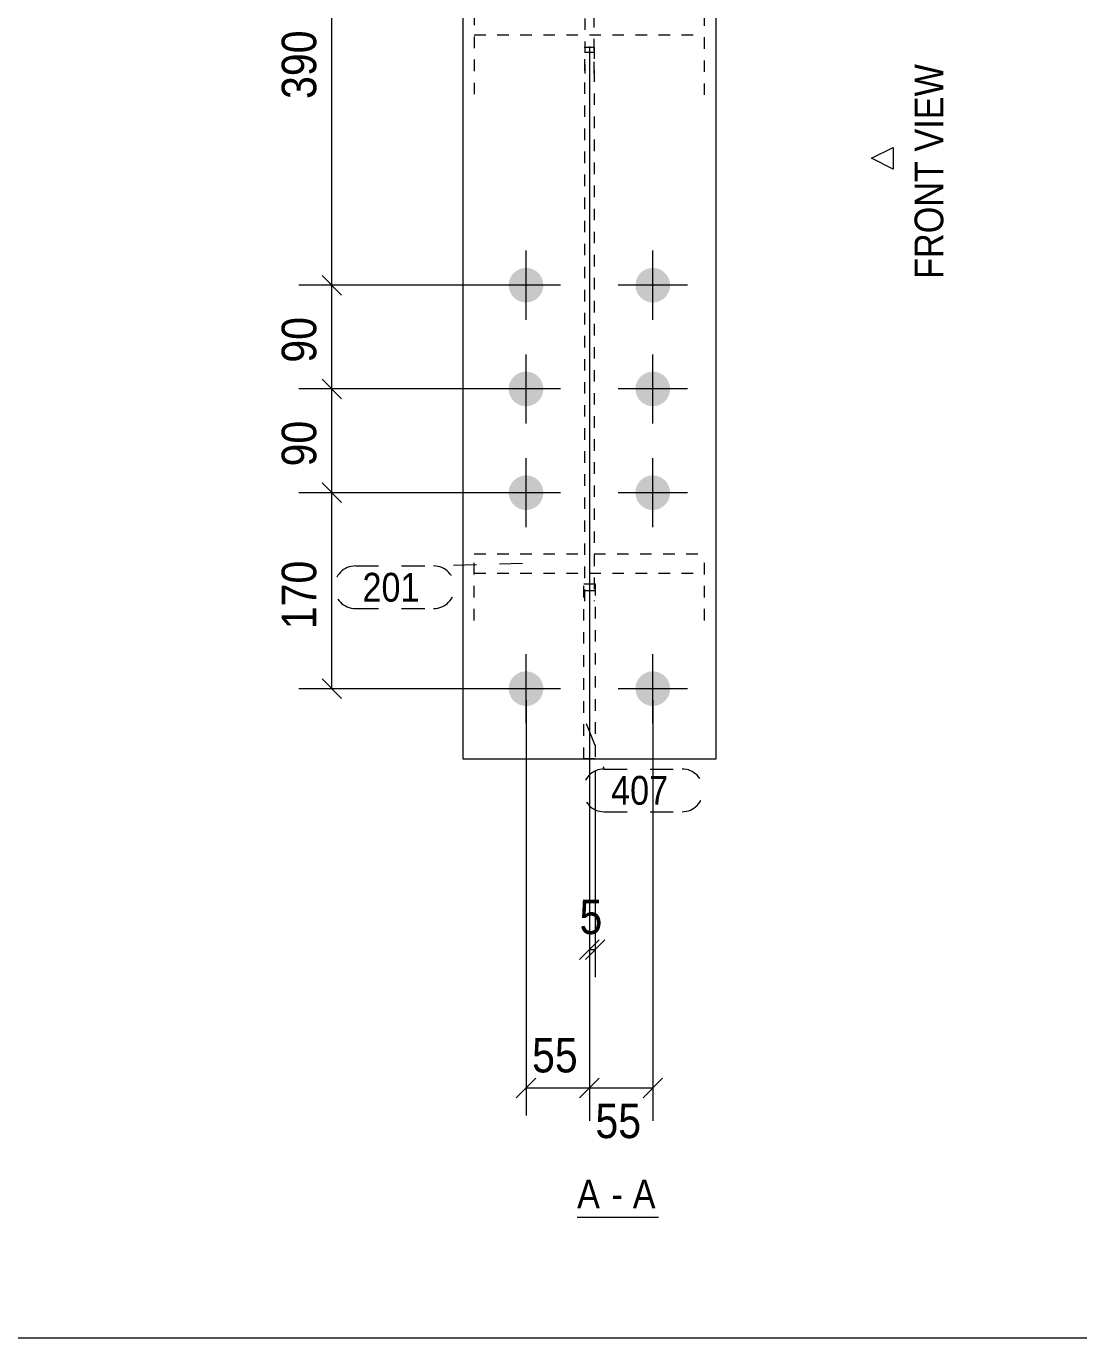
# Model space of a CAD drawing. Header units: millimetres. Extents: x 2 to 1174, y 1 to 825.
# Drawn here: x 588.1 to 679.4, y 5 to 118.8 of the extents above; entities that cross this region are included whole.
import ezdxf

# ---------------------------------------------------------------- set-up
doc = ezdxf.new("R2010")
doc.units = ezdxf.units.MM
for name, pattern in [('XKITLINE00', [0]), ('XKITLINE01', [4, 1, -1, 1, -1]), ('XKITLINE02', [4, 2, -2])]:
    doc.linetypes.add(name, pattern=pattern)
for name, color, linetype, lineweight in [('Bolt', 3, 'Continuous', 0), ('Dimensions', 7, 'Continuous', 0), ('DrawingSheet', 5, 'Continuous', 0), ('OtherObjectType', 7, 'Continuous', 0), ('Part', 2, 'Continuous', 0), ('PartMark', 7, 'Continuous', 0)]:
    doc.layers.add(name, color=color, linetype=linetype, lineweight=lineweight)
doc.styles.add('ARIAL', font='ARIAL.TTF')

# ---------------------------------------------------------------- blocks, each defined once
blk = doc.blocks.new('*A185')
at = {"layer": 'Bolt'}
for points in [[(629.97, 96.35), (629.97, 96.39), (629.97, 96.42), (629.98, 96.46), (629.98, 96.5), (629.98, 96.53), (629.99, 96.57), (630, 96.61), (630, 96.64), (630.01, 96.68), (630.02, 96.71), (630.03, 96.75), (630.04, 96.78), (630.06, 96.82), (630.07, 96.85), (630.08, 96.89), (630.1, 96.92), (630.11, 96.95), (630.13, 96.99), (630.15, 97.02), (630.16, 97.05), (630.18, 97.08), (630.2, 97.11), (630.22, 97.15), (630.24, 97.18), (630.26, 97.21), (630.29, 97.24), (630.31, 97.26), (630.33, 97.29), (630.36, 97.32), (630.38, 97.35), (630.41, 97.37), (630.43, 97.4), (630.46, 97.42), (630.49, 97.45), (630.52, 97.47), (630.55, 97.49), (630.57, 97.52), (630.6, 97.54), (630.63, 97.56), (630.67, 97.58), (630.7, 97.6), (630.73, 97.62), (630.76, 97.64), (630.79, 97.65), (630.83, 97.67), (630.86, 97.68), (630.89, 97.7), (630.93, 97.71), (630.96, 97.72), (631, 97.74), (631.03, 97.75), (631.07, 97.76), (631.1, 97.77), (631.14, 97.78), (631.18, 97.78), (631.21, 97.79), (631.25, 97.8), (631.28, 97.8), (631.32, 97.81), (631.36, 97.81), (631.39, 97.81), (631.43, 97.81), (631.47, 97.81), (631.51, 97.81), (631.54, 97.81), (631.58, 97.81), (631.62, 97.81), (631.65, 97.8), (631.69, 97.8), (631.72, 97.79), (631.76, 97.78), (631.8, 97.78), (631.83, 97.77), (631.87, 97.76), (631.9, 97.75), (631.94, 97.74), (631.97, 97.72), (632.01, 97.71), (632.04, 97.7), (632.08, 97.68), (632.11, 97.67), (632.14, 97.65), (632.18, 97.64), (632.21, 97.62), (632.24, 97.6), (632.27, 97.58), (632.3, 97.56), (632.33, 97.54), (632.36, 97.52), (632.39, 97.49), (632.42, 97.47), (632.45, 97.45), (632.48, 97.42), (632.5, 97.4), (632.53, 97.37), (632.55, 97.35), (632.58, 97.32), (632.6, 97.29), (632.63, 97.26), (632.65, 97.24), (632.67, 97.21), (632.69, 97.18), (632.72, 97.15), (632.74, 97.11), (632.75, 97.08), (632.77, 97.05), (632.79, 97.02), (632.81, 96.99), (632.82, 96.95), (632.84, 96.92), (632.85, 96.89), (632.87, 96.85), (632.88, 96.82), (632.89, 96.78), (632.9, 96.75), (632.91, 96.71), (632.92, 96.68), (632.93, 96.64), (632.94, 96.61), (632.95, 96.57), (632.95, 96.53), (632.96, 96.5), (632.96, 96.46), (632.96, 96.42), (632.97, 96.39), (632.97, 96.35), (632.97, 96.31), (632.97, 96.28), (632.97, 96.24), (632.96, 96.2), (632.96, 96.17), (632.96, 96.13), (632.95, 96.09), (632.95, 96.06), (632.94, 96.02), (632.93, 95.98), (632.92, 95.95), (632.91, 95.91), (632.9, 95.88), (632.89, 95.84), (632.88, 95.81), (632.87, 95.77), (632.85, 95.74), (632.84, 95.7), (632.82, 95.67), (632.81, 95.64), (632.79, 95.61), (632.77, 95.57), (632.75, 95.54), (632.74, 95.51), (632.72, 95.48), (632.69, 95.45), (632.67, 95.42), (632.65, 95.39), (632.63, 95.36), (632.6, 95.33), (632.58, 95.31), (632.55, 95.28), (632.53, 95.25), (632.5, 95.23), (632.48, 95.2), (632.45, 95.18), (632.42, 95.15), (632.39, 95.13), (632.36, 95.11), (632.33, 95.09), (632.3, 95.07), (632.27, 95.05), (632.24, 95.03), (632.21, 95.01), (632.18, 94.99), (632.14, 94.97), (632.11, 94.96), (632.08, 94.94), (632.04, 94.93), (632.01, 94.91), (631.97, 94.9), (631.94, 94.89), (631.9, 94.88), (631.87, 94.87), (631.83, 94.86), (631.8, 94.85), (631.76, 94.84), (631.72, 94.83), (631.69, 94.83), (631.65, 94.82), (631.62, 94.82), (631.58, 94.82), (631.54, 94.81), (631.51, 94.81), (631.47, 94.81), (631.43, 94.81), (631.39, 94.81), (631.36, 94.82), (631.32, 94.82), (631.28, 94.82), (631.25, 94.83), (631.21, 94.83), (631.18, 94.84), (631.14, 94.85), (631.1, 94.86), (631.07, 94.87), (631.03, 94.88), (631, 94.89), (630.96, 94.9), (630.93, 94.91), (630.89, 94.93), (630.86, 94.94), (630.83, 94.96), (630.79, 94.97), (630.76, 94.99), (630.73, 95.01), (630.7, 95.03), (630.67, 95.05), (630.63, 95.07), (630.6, 95.09), (630.57, 95.11), (630.55, 95.13), (630.52, 95.15), (630.49, 95.18), (630.46, 95.2), (630.43, 95.23), (630.41, 95.25), (630.38, 95.28), (630.36, 95.31), (630.33, 95.33), (630.31, 95.36), (630.29, 95.39), (630.26, 95.42), (630.24, 95.45), (630.22, 95.48), (630.2, 95.51), (630.18, 95.54), (630.16, 95.57), (630.15, 95.61), (630.13, 95.64), (630.11, 95.67), (630.1, 95.7), (630.08, 95.74), (630.07, 95.77), (630.06, 95.81), (630.04, 95.84), (630.03, 95.88), (630.02, 95.91), (630.01, 95.95), (630, 95.98), (630, 96.02), (629.99, 96.06), (629.98, 96.09), (629.98, 96.13), (629.98, 96.17), (629.97, 96.2), (629.97, 96.24), (629.97, 96.28), (629.97, 96.31)], [(640.97, 96.35), (640.97, 96.39), (640.97, 96.42), (640.98, 96.46), (640.98, 96.5), (640.98, 96.53), (640.99, 96.57), (641, 96.61), (641, 96.64), (641.01, 96.68), (641.02, 96.71), (641.03, 96.75), (641.04, 96.78), (641.06, 96.82), (641.07, 96.85), (641.08, 96.89), (641.1, 96.92), (641.11, 96.95), (641.13, 96.99), (641.15, 97.02), (641.16, 97.05), (641.18, 97.08), (641.2, 97.11), (641.22, 97.15), (641.24, 97.18), (641.26, 97.21), (641.29, 97.24), (641.31, 97.26), (641.33, 97.29), (641.36, 97.32), (641.38, 97.35), (641.41, 97.37), (641.43, 97.4), (641.46, 97.42), (641.49, 97.45), (641.52, 97.47), (641.55, 97.49), (641.57, 97.52), (641.6, 97.54), (641.63, 97.56), (641.67, 97.58), (641.7, 97.6), (641.73, 97.62), (641.76, 97.64), (641.79, 97.65), (641.83, 97.67), (641.86, 97.68), (641.89, 97.7), (641.93, 97.71), (641.96, 97.72), (642, 97.74), (642.03, 97.75), (642.07, 97.76), (642.1, 97.77), (642.14, 97.78), (642.18, 97.78), (642.21, 97.79), (642.25, 97.8), (642.28, 97.8), (642.32, 97.81), (642.36, 97.81), (642.39, 97.81), (642.43, 97.81), (642.47, 97.81), (642.51, 97.81), (642.54, 97.81), (642.58, 97.81), (642.62, 97.81), (642.65, 97.8), (642.69, 97.8), (642.72, 97.79), (642.76, 97.78), (642.8, 97.78), (642.83, 97.77), (642.87, 97.76), (642.9, 97.75), (642.94, 97.74), (642.97, 97.72), (643.01, 97.71), (643.04, 97.7), (643.08, 97.68), (643.11, 97.67), (643.14, 97.65), (643.18, 97.64), (643.21, 97.62), (643.24, 97.6), (643.27, 97.58), (643.3, 97.56), (643.33, 97.54), (643.36, 97.52), (643.39, 97.49), (643.42, 97.47), (643.45, 97.45), (643.48, 97.42), (643.5, 97.4), (643.53, 97.37), (643.55, 97.35), (643.58, 97.32), (643.6, 97.29), (643.63, 97.26), (643.65, 97.24), (643.67, 97.21), (643.69, 97.18), (643.72, 97.15), (643.74, 97.11), (643.75, 97.08), (643.77, 97.05), (643.79, 97.02), (643.81, 96.99), (643.82, 96.95), (643.84, 96.92), (643.85, 96.89), (643.87, 96.85), (643.88, 96.82), (643.89, 96.78), (643.9, 96.75), (643.91, 96.71), (643.92, 96.68), (643.93, 96.64), (643.94, 96.61), (643.95, 96.57), (643.95, 96.53), (643.96, 96.5), (643.96, 96.46), (643.96, 96.42), (643.97, 96.39), (643.97, 96.35), (643.97, 96.31), (643.97, 96.28), (643.97, 96.24), (643.96, 96.2), (643.96, 96.17), (643.96, 96.13), (643.95, 96.09), (643.95, 96.06), (643.94, 96.02), (643.93, 95.98), (643.92, 95.95), (643.91, 95.91), (643.9, 95.88), (643.89, 95.84), (643.88, 95.81), (643.87, 95.77), (643.85, 95.74), (643.84, 95.7), (643.82, 95.67), (643.81, 95.64), (643.79, 95.61), (643.77, 95.57), (643.75, 95.54), (643.74, 95.51), (643.72, 95.48), (643.69, 95.45), (643.67, 95.42), (643.65, 95.39), (643.63, 95.36), (643.6, 95.33), (643.58, 95.31), (643.55, 95.28), (643.53, 95.25), (643.5, 95.23), (643.48, 95.2), (643.45, 95.18), (643.42, 95.15), (643.39, 95.13), (643.36, 95.11), (643.33, 95.09), (643.3, 95.07), (643.27, 95.05), (643.24, 95.03), (643.21, 95.01), (643.18, 94.99), (643.14, 94.97), (643.11, 94.96), (643.08, 94.94), (643.04, 94.93), (643.01, 94.91), (642.97, 94.9), (642.94, 94.89), (642.9, 94.88), (642.87, 94.87), (642.83, 94.86), (642.8, 94.85), (642.76, 94.84), (642.72, 94.83), (642.69, 94.83), (642.65, 94.82), (642.62, 94.82), (642.58, 94.82), (642.54, 94.81), (642.51, 94.81), (642.47, 94.81), (642.43, 94.81), (642.39, 94.81), (642.36, 94.82), (642.32, 94.82), (642.28, 94.82), (642.25, 94.83), (642.21, 94.83), (642.18, 94.84), (642.14, 94.85), (642.1, 94.86), (642.07, 94.87), (642.03, 94.88), (642, 94.89), (641.96, 94.9), (641.93, 94.91), (641.89, 94.93), (641.86, 94.94), (641.83, 94.96), (641.79, 94.97), (641.76, 94.99), (641.73, 95.01), (641.7, 95.03), (641.67, 95.05), (641.63, 95.07), (641.6, 95.09), (641.57, 95.11), (641.55, 95.13), (641.52, 95.15), (641.49, 95.18), (641.46, 95.2), (641.43, 95.23), (641.41, 95.25), (641.38, 95.28), (641.36, 95.31), (641.33, 95.33), (641.31, 95.36), (641.29, 95.39), (641.26, 95.42), (641.24, 95.45), (641.22, 95.48), (641.2, 95.51), (641.18, 95.54), (641.16, 95.57), (641.15, 95.61), (641.13, 95.64), (641.11, 95.67), (641.1, 95.7), (641.08, 95.74), (641.07, 95.77), (641.06, 95.81), (641.04, 95.84), (641.03, 95.88), (641.02, 95.91), (641.01, 95.95), (641, 95.98), (641, 96.02), (640.99, 96.06), (640.98, 96.09), (640.98, 96.13), (640.98, 96.17), (640.97, 96.2), (640.97, 96.24), (640.97, 96.28), (640.97, 96.31)], [(629.97, 87.35), (629.97, 87.39), (629.97, 87.42), (629.98, 87.46), (629.98, 87.5), (629.98, 87.53), (629.99, 87.57), (630, 87.61), (630, 87.64), (630.01, 87.68), (630.02, 87.71), (630.03, 87.75), (630.04, 87.78), (630.06, 87.82), (630.07, 87.85), (630.08, 87.89), (630.1, 87.92), (630.11, 87.95), (630.13, 87.99), (630.15, 88.02), (630.16, 88.05), (630.18, 88.08), (630.2, 88.11), (630.22, 88.15), (630.24, 88.18), (630.26, 88.21), (630.29, 88.24), (630.31, 88.26), (630.33, 88.29), (630.36, 88.32), (630.38, 88.35), (630.41, 88.37), (630.43, 88.4), (630.46, 88.42), (630.49, 88.45), (630.52, 88.47), (630.55, 88.49), (630.57, 88.52), (630.6, 88.54), (630.63, 88.56), (630.67, 88.58), (630.7, 88.6), (630.73, 88.62), (630.76, 88.64), (630.79, 88.65), (630.83, 88.67), (630.86, 88.68), (630.89, 88.7), (630.93, 88.71), (630.96, 88.72), (631, 88.74), (631.03, 88.75), (631.07, 88.76), (631.1, 88.77), (631.14, 88.78), (631.18, 88.78), (631.21, 88.79), (631.25, 88.8), (631.28, 88.8), (631.32, 88.81), (631.36, 88.81), (631.39, 88.81), (631.43, 88.81), (631.47, 88.81), (631.51, 88.81), (631.54, 88.81), (631.58, 88.81), (631.62, 88.81), (631.65, 88.8), (631.69, 88.8), (631.72, 88.79), (631.76, 88.78), (631.8, 88.78), (631.83, 88.77), (631.87, 88.76), (631.9, 88.75), (631.94, 88.74), (631.97, 88.72), (632.01, 88.71), (632.04, 88.7), (632.08, 88.68), (632.11, 88.67), (632.14, 88.65), (632.18, 88.64), (632.21, 88.62), (632.24, 88.6), (632.27, 88.58), (632.3, 88.56), (632.33, 88.54), (632.36, 88.52), (632.39, 88.49), (632.42, 88.47), (632.45, 88.45), (632.48, 88.42), (632.5, 88.4), (632.53, 88.37), (632.55, 88.35), (632.58, 88.32), (632.6, 88.29), (632.63, 88.26), (632.65, 88.24), (632.67, 88.21), (632.69, 88.18), (632.72, 88.15), (632.74, 88.11), (632.75, 88.08), (632.77, 88.05), (632.79, 88.02), (632.81, 87.99), (632.82, 87.95), (632.84, 87.92), (632.85, 87.89), (632.87, 87.85), (632.88, 87.82), (632.89, 87.78), (632.9, 87.75), (632.91, 87.71), (632.92, 87.68), (632.93, 87.64), (632.94, 87.61), (632.95, 87.57), (632.95, 87.53), (632.96, 87.5), (632.96, 87.46), (632.96, 87.42), (632.97, 87.39), (632.97, 87.35), (632.97, 87.31), (632.97, 87.28), (632.97, 87.24), (632.96, 87.2), (632.96, 87.17), (632.96, 87.13), (632.95, 87.09), (632.95, 87.06), (632.94, 87.02), (632.93, 86.98), (632.92, 86.95), (632.91, 86.91), (632.9, 86.88), (632.89, 86.84), (632.88, 86.81), (632.87, 86.77), (632.85, 86.74), (632.84, 86.7), (632.82, 86.67), (632.81, 86.64), (632.79, 86.61), (632.77, 86.57), (632.75, 86.54), (632.74, 86.51), (632.72, 86.48), (632.69, 86.45), (632.67, 86.42), (632.65, 86.39), (632.63, 86.36), (632.6, 86.33), (632.58, 86.31), (632.55, 86.28), (632.53, 86.25), (632.5, 86.23), (632.48, 86.2), (632.45, 86.18), (632.42, 86.15), (632.39, 86.13), (632.36, 86.11), (632.33, 86.09), (632.3, 86.07), (632.27, 86.05), (632.24, 86.03), (632.21, 86.01), (632.18, 85.99), (632.14, 85.97), (632.11, 85.96), (632.08, 85.94), (632.04, 85.93), (632.01, 85.91), (631.97, 85.9), (631.94, 85.89), (631.9, 85.88), (631.87, 85.87), (631.83, 85.86), (631.8, 85.85), (631.76, 85.84), (631.72, 85.83), (631.69, 85.83), (631.65, 85.82), (631.62, 85.82), (631.58, 85.82), (631.54, 85.81), (631.51, 85.81), (631.47, 85.81), (631.43, 85.81), (631.39, 85.81), (631.36, 85.82), (631.32, 85.82), (631.28, 85.82), (631.25, 85.83), (631.21, 85.83), (631.18, 85.84), (631.14, 85.85), (631.1, 85.86), (631.07, 85.87), (631.03, 85.88), (631, 85.89), (630.96, 85.9), (630.93, 85.91), (630.89, 85.93), (630.86, 85.94), (630.83, 85.96), (630.79, 85.97), (630.76, 85.99), (630.73, 86.01), (630.7, 86.03), (630.67, 86.05), (630.63, 86.07), (630.6, 86.09), (630.57, 86.11), (630.55, 86.13), (630.52, 86.15), (630.49, 86.18), (630.46, 86.2), (630.43, 86.23), (630.41, 86.25), (630.38, 86.28), (630.36, 86.31), (630.33, 86.33), (630.31, 86.36), (630.29, 86.39), (630.26, 86.42), (630.24, 86.45), (630.22, 86.48), (630.2, 86.51), (630.18, 86.54), (630.16, 86.57), (630.15, 86.61), (630.13, 86.64), (630.11, 86.67), (630.1, 86.7), (630.08, 86.74), (630.07, 86.77), (630.06, 86.81), (630.04, 86.84), (630.03, 86.88), (630.02, 86.91), (630.01, 86.95), (630, 86.98), (630, 87.02), (629.99, 87.06), (629.98, 87.09), (629.98, 87.13), (629.98, 87.17), (629.97, 87.2), (629.97, 87.24), (629.97, 87.28), (629.97, 87.31)], [(640.97, 87.35), (640.97, 87.39), (640.97, 87.42), (640.98, 87.46), (640.98, 87.5), (640.98, 87.53), (640.99, 87.57), (641, 87.61), (641, 87.64), (641.01, 87.68), (641.02, 87.71), (641.03, 87.75), (641.04, 87.78), (641.06, 87.82), (641.07, 87.85), (641.08, 87.89), (641.1, 87.92), (641.11, 87.95), (641.13, 87.99), (641.15, 88.02), (641.16, 88.05), (641.18, 88.08), (641.2, 88.11), (641.22, 88.15), (641.24, 88.18), (641.26, 88.21), (641.29, 88.24), (641.31, 88.26), (641.33, 88.29), (641.36, 88.32), (641.38, 88.35), (641.41, 88.37), (641.43, 88.4), (641.46, 88.42), (641.49, 88.45), (641.52, 88.47), (641.55, 88.49), (641.57, 88.52), (641.6, 88.54), (641.63, 88.56), (641.67, 88.58), (641.7, 88.6), (641.73, 88.62), (641.76, 88.64), (641.79, 88.65), (641.83, 88.67), (641.86, 88.68), (641.89, 88.7), (641.93, 88.71), (641.96, 88.72), (642, 88.74), (642.03, 88.75), (642.07, 88.76), (642.1, 88.77), (642.14, 88.78), (642.18, 88.78), (642.21, 88.79), (642.25, 88.8), (642.28, 88.8), (642.32, 88.81), (642.36, 88.81), (642.39, 88.81), (642.43, 88.81), (642.47, 88.81), (642.51, 88.81), (642.54, 88.81), (642.58, 88.81), (642.62, 88.81), (642.65, 88.8), (642.69, 88.8), (642.72, 88.79), (642.76, 88.78), (642.8, 88.78), (642.83, 88.77), (642.87, 88.76), (642.9, 88.75), (642.94, 88.74), (642.97, 88.72), (643.01, 88.71), (643.04, 88.7), (643.08, 88.68), (643.11, 88.67), (643.14, 88.65), (643.18, 88.64), (643.21, 88.62), (643.24, 88.6), (643.27, 88.58), (643.3, 88.56), (643.33, 88.54), (643.36, 88.52), (643.39, 88.49), (643.42, 88.47), (643.45, 88.45), (643.48, 88.42), (643.5, 88.4), (643.53, 88.37), (643.55, 88.35), (643.58, 88.32), (643.6, 88.29), (643.63, 88.26), (643.65, 88.24), (643.67, 88.21), (643.69, 88.18), (643.72, 88.15), (643.74, 88.11), (643.75, 88.08), (643.77, 88.05), (643.79, 88.02), (643.81, 87.99), (643.82, 87.95), (643.84, 87.92), (643.85, 87.89), (643.87, 87.85), (643.88, 87.82), (643.89, 87.78), (643.9, 87.75), (643.91, 87.71), (643.92, 87.68), (643.93, 87.64), (643.94, 87.61), (643.95, 87.57), (643.95, 87.53), (643.96, 87.5), (643.96, 87.46), (643.96, 87.42), (643.97, 87.39), (643.97, 87.35), (643.97, 87.31), (643.97, 87.28), (643.97, 87.24), (643.96, 87.2), (643.96, 87.17), (643.96, 87.13), (643.95, 87.09), (643.95, 87.06), (643.94, 87.02), (643.93, 86.98), (643.92, 86.95), (643.91, 86.91), (643.9, 86.88), (643.89, 86.84), (643.88, 86.81), (643.87, 86.77), (643.85, 86.74), (643.84, 86.7), (643.82, 86.67), (643.81, 86.64), (643.79, 86.61), (643.77, 86.57), (643.75, 86.54), (643.74, 86.51), (643.72, 86.48), (643.69, 86.45), (643.67, 86.42), (643.65, 86.39), (643.63, 86.36), (643.6, 86.33), (643.58, 86.31), (643.55, 86.28), (643.53, 86.25), (643.5, 86.23), (643.48, 86.2), (643.45, 86.18), (643.42, 86.15), (643.39, 86.13), (643.36, 86.11), (643.33, 86.09), (643.3, 86.07), (643.27, 86.05), (643.24, 86.03), (643.21, 86.01), (643.18, 85.99), (643.14, 85.97), (643.11, 85.96), (643.08, 85.94), (643.04, 85.93), (643.01, 85.91), (642.97, 85.9), (642.94, 85.89), (642.9, 85.88), (642.87, 85.87), (642.83, 85.86), (642.8, 85.85), (642.76, 85.84), (642.72, 85.83), (642.69, 85.83), (642.65, 85.82), (642.62, 85.82), (642.58, 85.82), (642.54, 85.81), (642.51, 85.81), (642.47, 85.81), (642.43, 85.81), (642.39, 85.81), (642.36, 85.82), (642.32, 85.82), (642.28, 85.82), (642.25, 85.83), (642.21, 85.83), (642.18, 85.84), (642.14, 85.85), (642.1, 85.86), (642.07, 85.87), (642.03, 85.88), (642, 85.89), (641.96, 85.9), (641.93, 85.91), (641.89, 85.93), (641.86, 85.94), (641.83, 85.96), (641.79, 85.97), (641.76, 85.99), (641.73, 86.01), (641.7, 86.03), (641.67, 86.05), (641.63, 86.07), (641.6, 86.09), (641.57, 86.11), (641.55, 86.13), (641.52, 86.15), (641.49, 86.18), (641.46, 86.2), (641.43, 86.23), (641.41, 86.25), (641.38, 86.28), (641.36, 86.31), (641.33, 86.33), (641.31, 86.36), (641.29, 86.39), (641.26, 86.42), (641.24, 86.45), (641.22, 86.48), (641.2, 86.51), (641.18, 86.54), (641.16, 86.57), (641.15, 86.61), (641.13, 86.64), (641.11, 86.67), (641.1, 86.7), (641.08, 86.74), (641.07, 86.77), (641.06, 86.81), (641.04, 86.84), (641.03, 86.88), (641.02, 86.91), (641.01, 86.95), (641, 86.98), (641, 87.02), (640.99, 87.06), (640.98, 87.09), (640.98, 87.13), (640.98, 87.17), (640.97, 87.2), (640.97, 87.24), (640.97, 87.28), (640.97, 87.31)], [(629.97, 78.35), (629.97, 78.39), (629.97, 78.42), (629.98, 78.46), (629.98, 78.5), (629.98, 78.53), (629.99, 78.57), (630, 78.61), (630, 78.64), (630.01, 78.68), (630.02, 78.71), (630.03, 78.75), (630.04, 78.78), (630.06, 78.82), (630.07, 78.85), (630.08, 78.89), (630.1, 78.92), (630.11, 78.95), (630.13, 78.99), (630.15, 79.02), (630.16, 79.05), (630.18, 79.08), (630.2, 79.11), (630.22, 79.15), (630.24, 79.18), (630.26, 79.21), (630.29, 79.24), (630.31, 79.26), (630.33, 79.29), (630.36, 79.32), (630.38, 79.35), (630.41, 79.37), (630.43, 79.4), (630.46, 79.42), (630.49, 79.45), (630.52, 79.47), (630.55, 79.49), (630.57, 79.52), (630.6, 79.54), (630.63, 79.56), (630.67, 79.58), (630.7, 79.6), (630.73, 79.62), (630.76, 79.64), (630.79, 79.65), (630.83, 79.67), (630.86, 79.68), (630.89, 79.7), (630.93, 79.71), (630.96, 79.72), (631, 79.74), (631.03, 79.75), (631.07, 79.76), (631.1, 79.77), (631.14, 79.78), (631.18, 79.78), (631.21, 79.79), (631.25, 79.8), (631.28, 79.8), (631.32, 79.81), (631.36, 79.81), (631.39, 79.81), (631.43, 79.81), (631.47, 79.81), (631.51, 79.81), (631.54, 79.81), (631.58, 79.81), (631.62, 79.81), (631.65, 79.8), (631.69, 79.8), (631.72, 79.79), (631.76, 79.78), (631.8, 79.78), (631.83, 79.77), (631.87, 79.76), (631.9, 79.75), (631.94, 79.74), (631.97, 79.72), (632.01, 79.71), (632.04, 79.7), (632.08, 79.68), (632.11, 79.67), (632.14, 79.65), (632.18, 79.64), (632.21, 79.62), (632.24, 79.6), (632.27, 79.58), (632.3, 79.56), (632.33, 79.54), (632.36, 79.52), (632.39, 79.49), (632.42, 79.47), (632.45, 79.45), (632.48, 79.42), (632.5, 79.4), (632.53, 79.37), (632.55, 79.35), (632.58, 79.32), (632.6, 79.29), (632.63, 79.26), (632.65, 79.24), (632.67, 79.21), (632.69, 79.18), (632.72, 79.15), (632.74, 79.11), (632.75, 79.08), (632.77, 79.05), (632.79, 79.02), (632.81, 78.99), (632.82, 78.95), (632.84, 78.92), (632.85, 78.89), (632.87, 78.85), (632.88, 78.82), (632.89, 78.78), (632.9, 78.75), (632.91, 78.71), (632.92, 78.68), (632.93, 78.64), (632.94, 78.61), (632.95, 78.57), (632.95, 78.53), (632.96, 78.5), (632.96, 78.46), (632.96, 78.42), (632.97, 78.39), (632.97, 78.35), (632.97, 78.31), (632.97, 78.28), (632.97, 78.24), (632.96, 78.2), (632.96, 78.17), (632.96, 78.13), (632.95, 78.09), (632.95, 78.06), (632.94, 78.02), (632.93, 77.98), (632.92, 77.95), (632.91, 77.91), (632.9, 77.88), (632.89, 77.84), (632.88, 77.81), (632.87, 77.77), (632.85, 77.74), (632.84, 77.7), (632.82, 77.67), (632.81, 77.64), (632.79, 77.61), (632.77, 77.57), (632.75, 77.54), (632.74, 77.51), (632.72, 77.48), (632.69, 77.45), (632.67, 77.42), (632.65, 77.39), (632.63, 77.36), (632.6, 77.33), (632.58, 77.31), (632.55, 77.28), (632.53, 77.25), (632.5, 77.23), (632.48, 77.2), (632.45, 77.18), (632.42, 77.15), (632.39, 77.13), (632.36, 77.11), (632.33, 77.09), (632.3, 77.07), (632.27, 77.05), (632.24, 77.03), (632.21, 77.01), (632.18, 76.99), (632.14, 76.97), (632.11, 76.96), (632.08, 76.94), (632.04, 76.93), (632.01, 76.91), (631.97, 76.9), (631.94, 76.89), (631.9, 76.88), (631.87, 76.87), (631.83, 76.86), (631.8, 76.85), (631.76, 76.84), (631.72, 76.83), (631.69, 76.83), (631.65, 76.82), (631.62, 76.82), (631.58, 76.82), (631.54, 76.81), (631.51, 76.81), (631.47, 76.81), (631.43, 76.81), (631.39, 76.81), (631.36, 76.82), (631.32, 76.82), (631.28, 76.82), (631.25, 76.83), (631.21, 76.83), (631.18, 76.84), (631.14, 76.85), (631.1, 76.86), (631.07, 76.87), (631.03, 76.88), (631, 76.89), (630.96, 76.9), (630.93, 76.91), (630.89, 76.93), (630.86, 76.94), (630.83, 76.96), (630.79, 76.97), (630.76, 76.99), (630.73, 77.01), (630.7, 77.03), (630.67, 77.05), (630.63, 77.07), (630.6, 77.09), (630.57, 77.11), (630.55, 77.13), (630.52, 77.15), (630.49, 77.18), (630.46, 77.2), (630.43, 77.23), (630.41, 77.25), (630.38, 77.28), (630.36, 77.31), (630.33, 77.33), (630.31, 77.36), (630.29, 77.39), (630.26, 77.42), (630.24, 77.45), (630.22, 77.48), (630.2, 77.51), (630.18, 77.54), (630.16, 77.57), (630.15, 77.61), (630.13, 77.64), (630.11, 77.67), (630.1, 77.7), (630.08, 77.74), (630.07, 77.77), (630.06, 77.81), (630.04, 77.84), (630.03, 77.88), (630.02, 77.91), (630.01, 77.95), (630, 77.98), (630, 78.02), (629.99, 78.06), (629.98, 78.09), (629.98, 78.13), (629.98, 78.17), (629.97, 78.2), (629.97, 78.24), (629.97, 78.28), (629.97, 78.31)], [(640.97, 78.35), (640.97, 78.39), (640.97, 78.42), (640.98, 78.46), (640.98, 78.5), (640.98, 78.53), (640.99, 78.57), (641, 78.61), (641, 78.64), (641.01, 78.68), (641.02, 78.71), (641.03, 78.75), (641.04, 78.78), (641.06, 78.82), (641.07, 78.85), (641.08, 78.89), (641.1, 78.92), (641.11, 78.95), (641.13, 78.99), (641.15, 79.02), (641.16, 79.05), (641.18, 79.08), (641.2, 79.11), (641.22, 79.15), (641.24, 79.18), (641.26, 79.21), (641.29, 79.24), (641.31, 79.26), (641.33, 79.29), (641.36, 79.32), (641.38, 79.35), (641.41, 79.37), (641.43, 79.4), (641.46, 79.42), (641.49, 79.45), (641.52, 79.47), (641.55, 79.49), (641.57, 79.52), (641.6, 79.54), (641.63, 79.56), (641.67, 79.58), (641.7, 79.6), (641.73, 79.62), (641.76, 79.64), (641.79, 79.65), (641.83, 79.67), (641.86, 79.68), (641.89, 79.7), (641.93, 79.71), (641.96, 79.72), (642, 79.74), (642.03, 79.75), (642.07, 79.76), (642.1, 79.77), (642.14, 79.78), (642.18, 79.78), (642.21, 79.79), (642.25, 79.8), (642.28, 79.8), (642.32, 79.81), (642.36, 79.81), (642.39, 79.81), (642.43, 79.81), (642.47, 79.81), (642.51, 79.81), (642.54, 79.81), (642.58, 79.81), (642.62, 79.81), (642.65, 79.8), (642.69, 79.8), (642.72, 79.79), (642.76, 79.78), (642.8, 79.78), (642.83, 79.77), (642.87, 79.76), (642.9, 79.75), (642.94, 79.74), (642.97, 79.72), (643.01, 79.71), (643.04, 79.7), (643.08, 79.68), (643.11, 79.67), (643.14, 79.65), (643.18, 79.64), (643.21, 79.62), (643.24, 79.6), (643.27, 79.58), (643.3, 79.56), (643.33, 79.54), (643.36, 79.52), (643.39, 79.49), (643.42, 79.47), (643.45, 79.45), (643.48, 79.42), (643.5, 79.4), (643.53, 79.37), (643.55, 79.35), (643.58, 79.32), (643.6, 79.29), (643.63, 79.26), (643.65, 79.24), (643.67, 79.21), (643.69, 79.18), (643.72, 79.15), (643.74, 79.11), (643.75, 79.08), (643.77, 79.05), (643.79, 79.02), (643.81, 78.99), (643.82, 78.95), (643.84, 78.92), (643.85, 78.89), (643.87, 78.85), (643.88, 78.82), (643.89, 78.78), (643.9, 78.75), (643.91, 78.71), (643.92, 78.68), (643.93, 78.64), (643.94, 78.61), (643.95, 78.57), (643.95, 78.53), (643.96, 78.5), (643.96, 78.46), (643.96, 78.42), (643.97, 78.39), (643.97, 78.35), (643.97, 78.31), (643.97, 78.28), (643.97, 78.24), (643.96, 78.2), (643.96, 78.17), (643.96, 78.13), (643.95, 78.09), (643.95, 78.06), (643.94, 78.02), (643.93, 77.98), (643.92, 77.95), (643.91, 77.91), (643.9, 77.88), (643.89, 77.84), (643.88, 77.81), (643.87, 77.77), (643.85, 77.74), (643.84, 77.7), (643.82, 77.67), (643.81, 77.64), (643.79, 77.61), (643.77, 77.57), (643.75, 77.54), (643.74, 77.51), (643.72, 77.48), (643.69, 77.45), (643.67, 77.42), (643.65, 77.39), (643.63, 77.36), (643.6, 77.33), (643.58, 77.31), (643.55, 77.28), (643.53, 77.25), (643.5, 77.23), (643.48, 77.2), (643.45, 77.18), (643.42, 77.15), (643.39, 77.13), (643.36, 77.11), (643.33, 77.09), (643.3, 77.07), (643.27, 77.05), (643.24, 77.03), (643.21, 77.01), (643.18, 76.99), (643.14, 76.97), (643.11, 76.96), (643.08, 76.94), (643.04, 76.93), (643.01, 76.91), (642.97, 76.9), (642.94, 76.89), (642.9, 76.88), (642.87, 76.87), (642.83, 76.86), (642.8, 76.85), (642.76, 76.84), (642.72, 76.83), (642.69, 76.83), (642.65, 76.82), (642.62, 76.82), (642.58, 76.82), (642.54, 76.81), (642.51, 76.81), (642.47, 76.81), (642.43, 76.81), (642.39, 76.81), (642.36, 76.82), (642.32, 76.82), (642.28, 76.82), (642.25, 76.83), (642.21, 76.83), (642.18, 76.84), (642.14, 76.85), (642.1, 76.86), (642.07, 76.87), (642.03, 76.88), (642, 76.89), (641.96, 76.9), (641.93, 76.91), (641.89, 76.93), (641.86, 76.94), (641.83, 76.96), (641.79, 76.97), (641.76, 76.99), (641.73, 77.01), (641.7, 77.03), (641.67, 77.05), (641.63, 77.07), (641.6, 77.09), (641.57, 77.11), (641.55, 77.13), (641.52, 77.15), (641.49, 77.18), (641.46, 77.2), (641.43, 77.23), (641.41, 77.25), (641.38, 77.28), (641.36, 77.31), (641.33, 77.33), (641.31, 77.36), (641.29, 77.39), (641.26, 77.42), (641.24, 77.45), (641.22, 77.48), (641.2, 77.51), (641.18, 77.54), (641.16, 77.57), (641.15, 77.61), (641.13, 77.64), (641.11, 77.67), (641.1, 77.7), (641.08, 77.74), (641.07, 77.77), (641.06, 77.81), (641.04, 77.84), (641.03, 77.88), (641.02, 77.91), (641.01, 77.95), (641, 77.98), (641, 78.02), (640.99, 78.06), (640.98, 78.09), (640.98, 78.13), (640.98, 78.17), (640.97, 78.2), (640.97, 78.24), (640.97, 78.28), (640.97, 78.31)], [(629.97, 61.35), (629.97, 61.39), (629.97, 61.42), (629.98, 61.46), (629.98, 61.5), (629.98, 61.53), (629.99, 61.57), (630, 61.61), (630, 61.64), (630.01, 61.68), (630.02, 61.71), (630.03, 61.75), (630.04, 61.78), (630.06, 61.82), (630.07, 61.85), (630.08, 61.89), (630.1, 61.92), (630.11, 61.95), (630.13, 61.99), (630.15, 62.02), (630.16, 62.05), (630.18, 62.08), (630.2, 62.11), (630.22, 62.15), (630.24, 62.18), (630.26, 62.21), (630.29, 62.24), (630.31, 62.26), (630.33, 62.29), (630.36, 62.32), (630.38, 62.35), (630.41, 62.37), (630.43, 62.4), (630.46, 62.42), (630.49, 62.45), (630.52, 62.47), (630.55, 62.49), (630.57, 62.52), (630.6, 62.54), (630.63, 62.56), (630.67, 62.58), (630.7, 62.6), (630.73, 62.62), (630.76, 62.64), (630.79, 62.65), (630.83, 62.67), (630.86, 62.68), (630.89, 62.7), (630.93, 62.71), (630.96, 62.72), (631, 62.74), (631.03, 62.75), (631.07, 62.76), (631.1, 62.77), (631.14, 62.78), (631.18, 62.78), (631.21, 62.79), (631.25, 62.8), (631.28, 62.8), (631.32, 62.81), (631.36, 62.81), (631.39, 62.81), (631.43, 62.81), (631.47, 62.81), (631.51, 62.81), (631.54, 62.81), (631.58, 62.81), (631.62, 62.81), (631.65, 62.8), (631.69, 62.8), (631.72, 62.79), (631.76, 62.78), (631.8, 62.78), (631.83, 62.77), (631.87, 62.76), (631.9, 62.75), (631.94, 62.74), (631.97, 62.72), (632.01, 62.71), (632.04, 62.7), (632.08, 62.68), (632.11, 62.67), (632.14, 62.65), (632.18, 62.64), (632.21, 62.62), (632.24, 62.6), (632.27, 62.58), (632.3, 62.56), (632.33, 62.54), (632.36, 62.52), (632.39, 62.49), (632.42, 62.47), (632.45, 62.45), (632.48, 62.42), (632.5, 62.4), (632.53, 62.37), (632.55, 62.35), (632.58, 62.32), (632.6, 62.29), (632.63, 62.26), (632.65, 62.24), (632.67, 62.21), (632.69, 62.18), (632.72, 62.15), (632.74, 62.11), (632.75, 62.08), (632.77, 62.05), (632.79, 62.02), (632.81, 61.99), (632.82, 61.95), (632.84, 61.92), (632.85, 61.89), (632.87, 61.85), (632.88, 61.82), (632.89, 61.78), (632.9, 61.75), (632.91, 61.71), (632.92, 61.68), (632.93, 61.64), (632.94, 61.61), (632.95, 61.57), (632.95, 61.53), (632.96, 61.5), (632.96, 61.46), (632.96, 61.42), (632.97, 61.39), (632.97, 61.35), (632.97, 61.31), (632.97, 61.28), (632.97, 61.24), (632.96, 61.2), (632.96, 61.17), (632.96, 61.13), (632.95, 61.09), (632.95, 61.06), (632.94, 61.02), (632.93, 60.98), (632.92, 60.95), (632.91, 60.91), (632.9, 60.88), (632.89, 60.84), (632.88, 60.81), (632.87, 60.77), (632.85, 60.74), (632.84, 60.7), (632.82, 60.67), (632.81, 60.64), (632.79, 60.61), (632.77, 60.57), (632.75, 60.54), (632.74, 60.51), (632.72, 60.48), (632.69, 60.45), (632.67, 60.42), (632.65, 60.39), (632.63, 60.36), (632.6, 60.33), (632.58, 60.31), (632.55, 60.28), (632.53, 60.25), (632.5, 60.23), (632.48, 60.2), (632.45, 60.18), (632.42, 60.15), (632.39, 60.13), (632.36, 60.11), (632.33, 60.09), (632.3, 60.07), (632.27, 60.05), (632.24, 60.03), (632.21, 60.01), (632.18, 59.99), (632.14, 59.97), (632.11, 59.96), (632.08, 59.94), (632.04, 59.93), (632.01, 59.91), (631.97, 59.9), (631.94, 59.89), (631.9, 59.88), (631.87, 59.87), (631.83, 59.86), (631.8, 59.85), (631.76, 59.84), (631.72, 59.83), (631.69, 59.83), (631.65, 59.82), (631.62, 59.82), (631.58, 59.82), (631.54, 59.81), (631.51, 59.81), (631.47, 59.81), (631.43, 59.81), (631.39, 59.81), (631.36, 59.82), (631.32, 59.82), (631.28, 59.82), (631.25, 59.83), (631.21, 59.83), (631.18, 59.84), (631.14, 59.85), (631.1, 59.86), (631.07, 59.87), (631.03, 59.88), (631, 59.89), (630.96, 59.9), (630.93, 59.91), (630.89, 59.93), (630.86, 59.94), (630.83, 59.96), (630.79, 59.97), (630.76, 59.99), (630.73, 60.01), (630.7, 60.03), (630.67, 60.05), (630.63, 60.07), (630.6, 60.09), (630.57, 60.11), (630.55, 60.13), (630.52, 60.15), (630.49, 60.18), (630.46, 60.2), (630.43, 60.23), (630.41, 60.25), (630.38, 60.28), (630.36, 60.31), (630.33, 60.33), (630.31, 60.36), (630.29, 60.39), (630.26, 60.42), (630.24, 60.45), (630.22, 60.48), (630.2, 60.51), (630.18, 60.54), (630.16, 60.57), (630.15, 60.61), (630.13, 60.64), (630.11, 60.67), (630.1, 60.7), (630.08, 60.74), (630.07, 60.77), (630.06, 60.81), (630.04, 60.84), (630.03, 60.88), (630.02, 60.91), (630.01, 60.95), (630, 60.98), (630, 61.02), (629.99, 61.06), (629.98, 61.09), (629.98, 61.13), (629.98, 61.17), (629.97, 61.2), (629.97, 61.24), (629.97, 61.28), (629.97, 61.31)], [(640.97, 61.35), (640.97, 61.39), (640.97, 61.42), (640.98, 61.46), (640.98, 61.5), (640.98, 61.53), (640.99, 61.57), (641, 61.61), (641, 61.64), (641.01, 61.68), (641.02, 61.71), (641.03, 61.75), (641.04, 61.78), (641.06, 61.82), (641.07, 61.85), (641.08, 61.89), (641.1, 61.92), (641.11, 61.95), (641.13, 61.99), (641.15, 62.02), (641.16, 62.05), (641.18, 62.08), (641.2, 62.11), (641.22, 62.15), (641.24, 62.18), (641.26, 62.21), (641.29, 62.24), (641.31, 62.26), (641.33, 62.29), (641.36, 62.32), (641.38, 62.35), (641.41, 62.37), (641.43, 62.4), (641.46, 62.42), (641.49, 62.45), (641.52, 62.47), (641.55, 62.49), (641.57, 62.52), (641.6, 62.54), (641.63, 62.56), (641.67, 62.58), (641.7, 62.6), (641.73, 62.62), (641.76, 62.64), (641.79, 62.65), (641.83, 62.67), (641.86, 62.68), (641.89, 62.7), (641.93, 62.71), (641.96, 62.72), (642, 62.74), (642.03, 62.75), (642.07, 62.76), (642.1, 62.77), (642.14, 62.78), (642.18, 62.78), (642.21, 62.79), (642.25, 62.8), (642.28, 62.8), (642.32, 62.81), (642.36, 62.81), (642.39, 62.81), (642.43, 62.81), (642.47, 62.81), (642.51, 62.81), (642.54, 62.81), (642.58, 62.81), (642.62, 62.81), (642.65, 62.8), (642.69, 62.8), (642.72, 62.79), (642.76, 62.78), (642.8, 62.78), (642.83, 62.77), (642.87, 62.76), (642.9, 62.75), (642.94, 62.74), (642.97, 62.72), (643.01, 62.71), (643.04, 62.7), (643.08, 62.68), (643.11, 62.67), (643.14, 62.65), (643.18, 62.64), (643.21, 62.62), (643.24, 62.6), (643.27, 62.58), (643.3, 62.56), (643.33, 62.54), (643.36, 62.52), (643.39, 62.49), (643.42, 62.47), (643.45, 62.45), (643.48, 62.42), (643.5, 62.4), (643.53, 62.37), (643.55, 62.35), (643.58, 62.32), (643.6, 62.29), (643.63, 62.26), (643.65, 62.24), (643.67, 62.21), (643.69, 62.18), (643.72, 62.15), (643.74, 62.11), (643.75, 62.08), (643.77, 62.05), (643.79, 62.02), (643.81, 61.99), (643.82, 61.95), (643.84, 61.92), (643.85, 61.89), (643.87, 61.85), (643.88, 61.82), (643.89, 61.78), (643.9, 61.75), (643.91, 61.71), (643.92, 61.68), (643.93, 61.64), (643.94, 61.61), (643.95, 61.57), (643.95, 61.53), (643.96, 61.5), (643.96, 61.46), (643.96, 61.42), (643.97, 61.39), (643.97, 61.35), (643.97, 61.31), (643.97, 61.28), (643.97, 61.24), (643.96, 61.2), (643.96, 61.17), (643.96, 61.13), (643.95, 61.09), (643.95, 61.06), (643.94, 61.02), (643.93, 60.98), (643.92, 60.95), (643.91, 60.91), (643.9, 60.88), (643.89, 60.84), (643.88, 60.81), (643.87, 60.77), (643.85, 60.74), (643.84, 60.7), (643.82, 60.67), (643.81, 60.64), (643.79, 60.61), (643.77, 60.57), (643.75, 60.54), (643.74, 60.51), (643.72, 60.48), (643.69, 60.45), (643.67, 60.42), (643.65, 60.39), (643.63, 60.36), (643.6, 60.33), (643.58, 60.31), (643.55, 60.28), (643.53, 60.25), (643.5, 60.23), (643.48, 60.2), (643.45, 60.18), (643.42, 60.15), (643.39, 60.13), (643.36, 60.11), (643.33, 60.09), (643.3, 60.07), (643.27, 60.05), (643.24, 60.03), (643.21, 60.01), (643.18, 59.99), (643.14, 59.97), (643.11, 59.96), (643.08, 59.94), (643.04, 59.93), (643.01, 59.91), (642.97, 59.9), (642.94, 59.89), (642.9, 59.88), (642.87, 59.87), (642.83, 59.86), (642.8, 59.85), (642.76, 59.84), (642.72, 59.83), (642.69, 59.83), (642.65, 59.82), (642.62, 59.82), (642.58, 59.82), (642.54, 59.81), (642.51, 59.81), (642.47, 59.81), (642.43, 59.81), (642.39, 59.81), (642.36, 59.82), (642.32, 59.82), (642.28, 59.82), (642.25, 59.83), (642.21, 59.83), (642.18, 59.84), (642.14, 59.85), (642.1, 59.86), (642.07, 59.87), (642.03, 59.88), (642, 59.89), (641.96, 59.9), (641.93, 59.91), (641.89, 59.93), (641.86, 59.94), (641.83, 59.96), (641.79, 59.97), (641.76, 59.99), (641.73, 60.01), (641.7, 60.03), (641.67, 60.05), (641.63, 60.07), (641.6, 60.09), (641.57, 60.11), (641.55, 60.13), (641.52, 60.15), (641.49, 60.18), (641.46, 60.2), (641.43, 60.23), (641.41, 60.25), (641.38, 60.28), (641.36, 60.31), (641.33, 60.33), (641.31, 60.36), (641.29, 60.39), (641.26, 60.42), (641.24, 60.45), (641.22, 60.48), (641.2, 60.51), (641.18, 60.54), (641.16, 60.57), (641.15, 60.61), (641.13, 60.64), (641.11, 60.67), (641.1, 60.7), (641.08, 60.74), (641.07, 60.77), (641.06, 60.81), (641.04, 60.84), (641.03, 60.88), (641.02, 60.91), (641.01, 60.95), (641, 60.98), (641, 61.02), (640.99, 61.06), (640.98, 61.09), (640.98, 61.13), (640.98, 61.17), (640.97, 61.2), (640.97, 61.24), (640.97, 61.28), (640.97, 61.31)]]:
    blk.add_hatch(color=3, dxfattribs=at).paths.add_polyline_path(points, flags=17)
at = {"layer": 'Bolt', "color": 3, "linetype": 'XKITLINE00', "lineweight": 0}
for p, q in [((631.47, 93.31), (631.47, 99.31)), ((642.47, 93.31), (642.47, 99.31)), ((634.47, 96.31), (628.47, 96.31)), ((645.47, 96.31), (639.47, 96.31)), ((631.47, 84.31), (631.47, 90.31)), ((642.47, 84.31), (642.47, 90.31)), ((634.47, 87.31), (628.47, 87.31)), ((645.47, 87.31), (639.47, 87.31)), ((631.47, 75.31), (631.47, 81.31)), ((642.47, 75.31), (642.47, 81.31)), ((634.47, 78.31), (628.47, 78.31)), ((645.47, 78.31), (639.47, 78.31)), ((631.47, 58.31), (631.47, 64.31)), ((642.47, 58.31), (642.47, 64.31)), ((634.47, 61.31), (628.47, 61.31)), ((645.47, 61.31), (639.47, 61.31))]:
    blk.add_line(p, q, dxfattribs=at)
blk = doc.blocks.new('*A186')
at = {"layer": 'Part'}
blk.add_hatch(color=2, dxfattribs=at).paths.add_polyline_path([(636.17, 168.07), (637.77, 168.07), (636.97, 166.67)], flags=17)
at = {"layer": 'Part', "color": 7, "linetype": 'XKITLINE01', "lineweight": 0}
for p, q in [((646.97, 175.32), (626.97, 175.32)), ((626.97, 175.32), (626.97, 168.26)), ((646.97, 168.26), (646.97, 175.32)), ((626.97, 173.46), (636.57, 173.46)), ((636.57, 173.46), (636.57, 114.68)), ((637.37, 114.68), (637.37, 173.46)), ((637.37, 173.46), (646.97, 173.46)), ((636.57, 119.88), (626.97, 119.88)), ((626.97, 119.88), (626.97, 112.82)), ((646.97, 119.88), (637.37, 119.88)), ((646.97, 112.82), (646.97, 119.88)), ((626.97, 118.02), (646.97, 118.02))]:
    blk.add_line(p, q, dxfattribs=at)
at = {"layer": 'Part', "color": 2, "linetype": 'XKITLINE00', "lineweight": 0}
for p, q in [((636.97, 166.67), (636.17, 168.07)), ((636.17, 168.07), (637.77, 168.07)), ((637.77, 168.07), (636.97, 166.67))]:
    blk.add_line(p, q, dxfattribs=at)
blk.add_circle((636.97, 167.57), 1, dxfattribs=at)
blk = doc.blocks.new('*A188')
at = {"layer": 'Part', "color": 7, "linetype": 'XKITLINE01', "lineweight": 0}
for p, q in [((636.57, 68.91), (636.57, 116.95)), ((636.57, 116.95), (637.37, 116.95)), ((636.57, 116.54), (637.37, 116.54)), ((637.37, 116.95), (637.37, 68.91)), ((626.97, 67.23), (626.97, 73.02)), ((626.97, 73.02), (636.57, 73.02)), ((637.37, 73.02), (646.97, 73.02)), ((646.97, 67.23), (646.97, 73.02)), ((626.97, 71.34), (646.97, 71.34))]:
    blk.add_line(p, q, dxfattribs=at)
blk = doc.blocks.new('*A189')
at = {"layer": 'Part', "color": 2, "linetype": 'XKITLINE00', "lineweight": 0}
for p, q in [((625.97, 188.22), (625.97, 55.22)), ((647.97, 55.22), (647.97, 188.22)), ((625.97, 55.22), (647.97, 55.22))]:
    blk.add_line(p, q, dxfattribs=at)
blk = doc.blocks.new('*A190')
at = {"layer": 'Part', "color": 7, "linetype": 'XKITLINE01', "lineweight": 0}
for p, q in [((636.47, 55.22), (636.47, 70.4)), ((636.47, 70.4), (637.47, 70.4)), ((636.47, 69.84), (637.47, 69.84)), ((637.47, 70.4), (637.47, 55.22)), ((637.47, 55.22), (636.47, 55.22))]:
    blk.add_line(p, q, dxfattribs=at)
blk = doc.blocks.new('*A213')
at = {"layer": 'DrawingSheet', "color": 5, "linetype": 'XKITLINE00', "lineweight": 0}
blk.add_line((5, 5), (1174, 5), dxfattribs=at)
blk = doc.blocks.new('*A415')
at = {"layer": 'Dimensions', "color": 7, "linetype": 'XKITLINE00', "lineweight": 0}
for p, q in [((636.97, 117.02), (636.97, 24.27)), ((631.47, 60.31), (631.47, 24.27)), ((632.32, 27.52), (630.62, 25.82)), ((637.82, 27.52), (636.12, 25.82)), ((631.47, 26.67), (636.97, 26.67))]:
    blk.add_line(p, q, dxfattribs=at)
at = {"layer": 'Dimensions', "color": 3}
for p in [(631.47, 26.67), (636.97, 26.67)]:
    blk.add_point(p, dxfattribs=at)
at = {"layer": 'Dimensions', "color": 3, "style": 'ARIAL', "width": 0.85}
blk.add_text('55', height=3, dxfattribs=at).set_placement((631.99, 28.02))
blk = doc.blocks.new('*A416')
at = {"layer": 'Dimensions', "color": 7, "linetype": 'XKITLINE00', "lineweight": 0}
for p, q in [((636.97, 117.02), (636.97, 23.82)), ((642.47, 60.31), (642.47, 23.82)), ((637.82, 27.52), (636.12, 25.82)), ((643.32, 27.52), (641.62, 25.82)), ((636.97, 26.67), (642.47, 26.67))]:
    blk.add_line(p, q, dxfattribs=at)
at = {"layer": 'Dimensions', "color": 3}
for p in [(636.97, 26.67), (642.47, 26.67)]:
    blk.add_point(p, dxfattribs=at)
at = {"layer": 'Dimensions', "color": 3, "style": 'ARIAL', "width": 0.85}
blk.add_text('55', height=3, dxfattribs=at).set_placement((637.49, 22.32))
blk = doc.blocks.new('*A417')
at = {"layer": 'Dimensions', "color": 7, "linetype": 'XKITLINE00', "lineweight": 0}
for p, q in [((636.97, 70.34), (636.97, 36.27)), ((637.47, 54.22), (637.47, 36.27)), ((637.82, 39.52), (636.12, 37.82)), ((638.32, 39.52), (636.62, 37.82)), ((636.97, 38.67), (637.47, 38.67))]:
    blk.add_line(p, q, dxfattribs=at)
at = {"layer": 'Dimensions', "color": 3}
for p in [(636.97, 38.67), (637.47, 38.67)]:
    blk.add_point(p, dxfattribs=at)
at = {"layer": 'Dimensions', "color": 3, "style": 'ARIAL', "width": 0.85}
blk.add_text('5', height=3, dxfattribs=at).set_placement((636.11, 40.02))
blk = doc.blocks.new('*A418')
at = {"layer": 'Dimensions', "color": 7, "linetype": 'XKITLINE00', "lineweight": 0}
for p, q in [((613.76, 79.16), (615.46, 77.46)), ((630.47, 78.31), (611.76, 78.31)), ((614.61, 61.31), (614.61, 78.31)), ((613.76, 62.16), (615.46, 60.46)), ((630.47, 61.31), (611.76, 61.31))]:
    blk.add_line(p, q, dxfattribs=at)
at = {"layer": 'Dimensions', "color": 3}
for p in [(614.61, 78.31), (614.61, 61.31)]:
    blk.add_point(p, dxfattribs=at)
at = {"layer": 'Dimensions', "color": 3, "style": 'ARIAL', "width": 0.85}
blk.add_text('170', height=3, rotation=90.0002, dxfattribs=at).set_placement((613.26, 66.47))
blk = doc.blocks.new('*A419')
at = {"layer": 'Dimensions', "color": 7, "linetype": 'XKITLINE00', "lineweight": 0}
for p, q in [((613.76, 88.16), (615.46, 86.46)), ((630.47, 87.31), (611.76, 87.31)), ((614.61, 78.31), (614.61, 87.31)), ((613.76, 79.16), (615.46, 77.46)), ((630.47, 78.31), (611.76, 78.31))]:
    blk.add_line(p, q, dxfattribs=at)
at = {"layer": 'Dimensions', "color": 3}
for p in [(614.61, 87.31), (614.61, 78.31)]:
    blk.add_point(p, dxfattribs=at)
at = {"layer": 'Dimensions', "color": 3, "style": 'ARIAL', "width": 0.85}
blk.add_text('90', height=3, rotation=90.0002, dxfattribs=at).set_placement((613.26, 80.59))
blk = doc.blocks.new('*A420')
at = {"layer": 'Dimensions', "color": 7, "linetype": 'XKITLINE00', "lineweight": 0}
for p, q in [((613.76, 97.16), (615.46, 95.46)), ((630.47, 96.31), (611.76, 96.31)), ((614.61, 87.31), (614.61, 96.31)), ((613.76, 88.16), (615.46, 86.46)), ((630.47, 87.31), (611.76, 87.31))]:
    blk.add_line(p, q, dxfattribs=at)
at = {"layer": 'Dimensions', "color": 3}
for p in [(614.61, 96.31), (614.61, 87.31)]:
    blk.add_point(p, dxfattribs=at)
at = {"layer": 'Dimensions', "color": 3, "style": 'ARIAL', "width": 0.85}
blk.add_text('90', height=3, rotation=90.0002, dxfattribs=at).set_placement((613.26, 89.59))
blk = doc.blocks.new('*A421')
at = {"layer": 'Dimensions', "color": 7, "linetype": 'XKITLINE00', "lineweight": 0}
for p, q in [((613.76, 136.16), (615.46, 134.46)), ((630.47, 135.31), (611.76, 135.31)), ((614.61, 96.31), (614.61, 135.31)), ((613.76, 97.16), (615.46, 95.46)), ((630.47, 96.31), (611.76, 96.31))]:
    blk.add_line(p, q, dxfattribs=at)
at = {"layer": 'Dimensions', "color": 3}
for p in [(614.61, 135.31), (614.61, 96.31)]:
    blk.add_point(p, dxfattribs=at)
at = {"layer": 'Dimensions', "color": 3, "style": 'ARIAL', "width": 0.85}
blk.add_text('390', height=3, rotation=90.0002, dxfattribs=at).set_placement((613.26, 112.47))
blk = doc.blocks.new('*A428')
at = {"layer": 'PartMark', "color": 7, "linetype": 'XKITLINE02', "lineweight": 0}
for p, q in [((616.67, 71.96), (623.44, 71.96)), ((631.16, 72.18), (623.44, 71.96)), ((616.67, 68.26), (623.44, 68.26))]:
    blk.add_line(p, q, dxfattribs=at)
for centre, start, end in [((616.67, 70.11), 90, 270), ((623.44, 70.11), 270, 90)]:
    blk.add_arc(centre, 1.85, start, end, dxfattribs=at)
at = {"layer": 'PartMark', "color": 3, "style": 'ARIAL', "width": 0.85}
blk.add_text('201', height=2.5, dxfattribs=at).set_placement((617.27, 68.86))
blk = doc.blocks.new('*A430')
at = {"layer": 'PartMark', "color": 7, "linetype": 'XKITLINE02', "lineweight": 0}
for p, q in [((636.7, 58.28), (638.25, 54.34)), ((638.25, 54.34), (645.01, 54.34)), ((638.25, 50.64), (645.01, 50.64))]:
    blk.add_line(p, q, dxfattribs=at)
for centre, start, end in [((638.25, 52.49), 90, 270), ((645.01, 52.49), 270, 90)]:
    blk.add_arc(centre, 1.85, start, end, dxfattribs=at)
at = {"layer": 'PartMark', "color": 3, "style": 'ARIAL', "width": 0.85}
blk.add_text('407', height=2.5, dxfattribs=at).set_placement((638.85, 51.24))
blk = doc.blocks.new('*A432')
at = {"layer": 'OtherObjectType', "color": 7, "linetype": 'XKITLINE00', "lineweight": 0}
for p, q in [((661.44, 107.33), (663.32, 108.26)), ((663.32, 108.26), (663.32, 106.39)), ((663.32, 106.39), (661.44, 107.33)), ((661.44, 107.33), (661.44, 107.33)), ((635.9, 15.47), (642.96, 15.47))]:
    blk.add_line(p, q, dxfattribs=at)
at = {"layer": 'OtherObjectType', "color": 7, "style": 'ARIAL', "width": 0.85}
blk.add_text('FRONT VIEW', height=2.5, rotation=90, dxfattribs=at).set_placement((667.69, 96.86))
for s, p in [('A', (635.9, 16.22)), ('A', (640.73, 16.22)), ('-', (638.87, 16.22))]:
    blk.add_text(s, height=2.5, dxfattribs=at).set_placement(p)

msp = doc.modelspace()

# ---------------------------------------------------------------- block references
at = {"lineweight": 0}
for name in ['*A213', '*A189', '*A185', '*A421', '*A188', '*A415', '*A416', '*A420', '*A419', '*A418', '*A428', '*A417', '*A190', '*A430']:
    msp.add_blockref(name, (0, 0), dxfattribs=at)
at = {"layer": 'OtherObjectType', "lineweight": 0}
msp.add_blockref('*A432', (0, 0), dxfattribs=at)
at = {"layer": 'Part', "lineweight": 0}
msp.add_blockref('*A186', (0, 0), dxfattribs=at)

doc.saveas('drawing.dxf')
